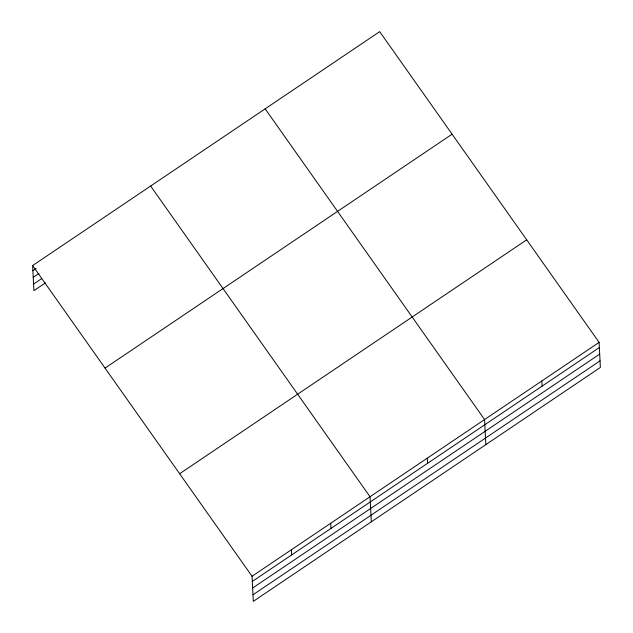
<?xml version="1.0" encoding="UTF-8"?>
<svg xmlns="http://www.w3.org/2000/svg" width="633" height="633" viewBox="0 0 633 633"><rect width="100%" height="100%" fill="white"/><g stroke="black" fill="none" stroke-linecap="round" stroke-linejoin="round"><path stroke-width="0.95" d="M32.631 265.559L379.689 31.65L599.103 342.366L600.369 367.441L253.311 601.35L252.045 576.275L32.631 265.559L33.897 290.634L45.37 282.904M32.892 270.726L36.168 268.519M33.225 277.294L38.961 273.432M33.565 284.067L41.762 278.544M105.038 368.097L452.097 134.188M179.637 473.737L526.696 239.828M252.045 576.275L599.103 342.366M252.306 581.442L599.364 347.533M252.638 588.01L599.696 354.1M252.978 594.783L600.037 360.873M265.156 108.836L484.569 419.552L485.843 444.627M150.63 186.031L370.044 496.747L371.31 521.821M541.832 380.963L542.101 386.13M427.307 458.15L427.568 463.316M330.711 523.254L330.972 528.42M291.378 549.768L291.639 554.927"/></g></svg>
